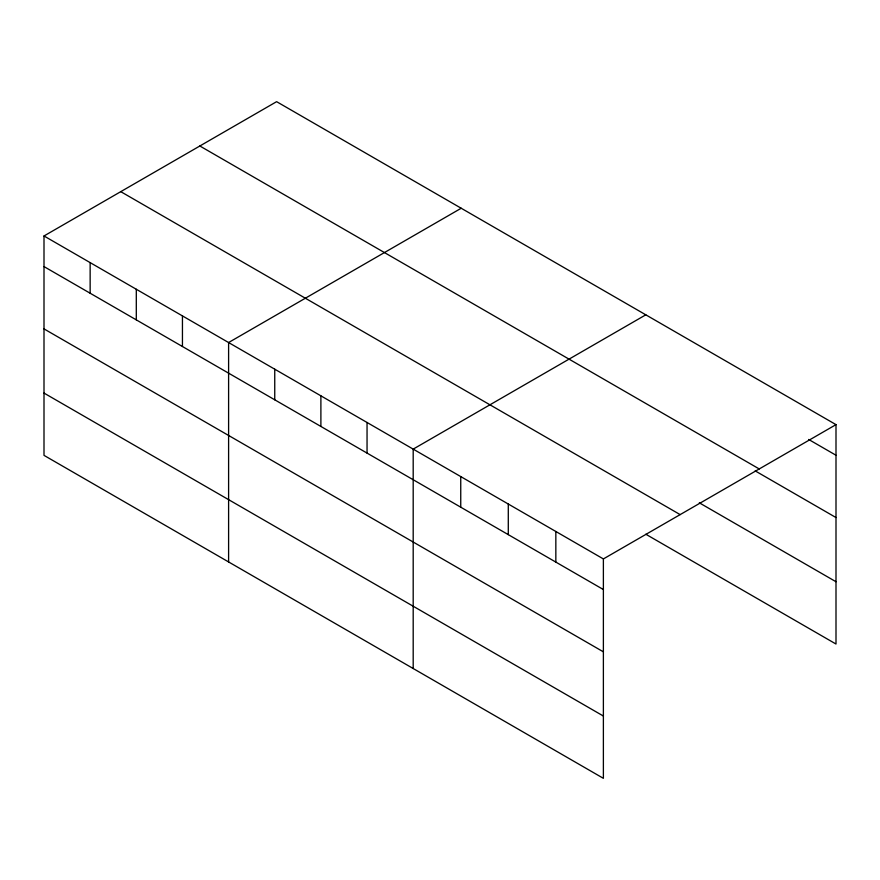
<?xml version="1.0" encoding="UTF-8"?>
<svg xmlns="http://www.w3.org/2000/svg" width="880" height="880" viewBox="0 0 880 880"><rect width="100%" height="100%" fill="white"/><g stroke="black" fill="none" stroke-linecap="round" stroke-linejoin="round"><path stroke-width="1.32" d="M44 235.972L603.383 558.932L603.383 778.327L44 455.367L44 235.972L276.617 101.673L836 424.633L836 644.028L645.81 534.226M461.208 208.241L228.602 342.54L228.602 561.946M645.81 314.82L413.193 449.119L413.193 668.525M603.383 558.932L836 424.633M808.665 439.461L836 455.246M199.848 145.992L759.242 468.952M755.172 470.877L836 517.55M699.303 502.81L836 581.735M120.758 191.653L680.152 514.613M44 266.585L603.383 589.545M44 328.889L603.383 651.838M44 393.074L603.383 716.034M555.841 531.476L555.841 562.089M508.288 504.02L508.288 534.644M460.746 476.575L460.746 507.188M367.048 422.477L367.048 453.09M320.892 395.835L320.892 426.448M274.747 369.193L274.747 399.806M182.446 315.898L182.446 346.511M136.301 289.256L136.301 319.869M90.145 262.614L90.145 293.227"/></g></svg>
